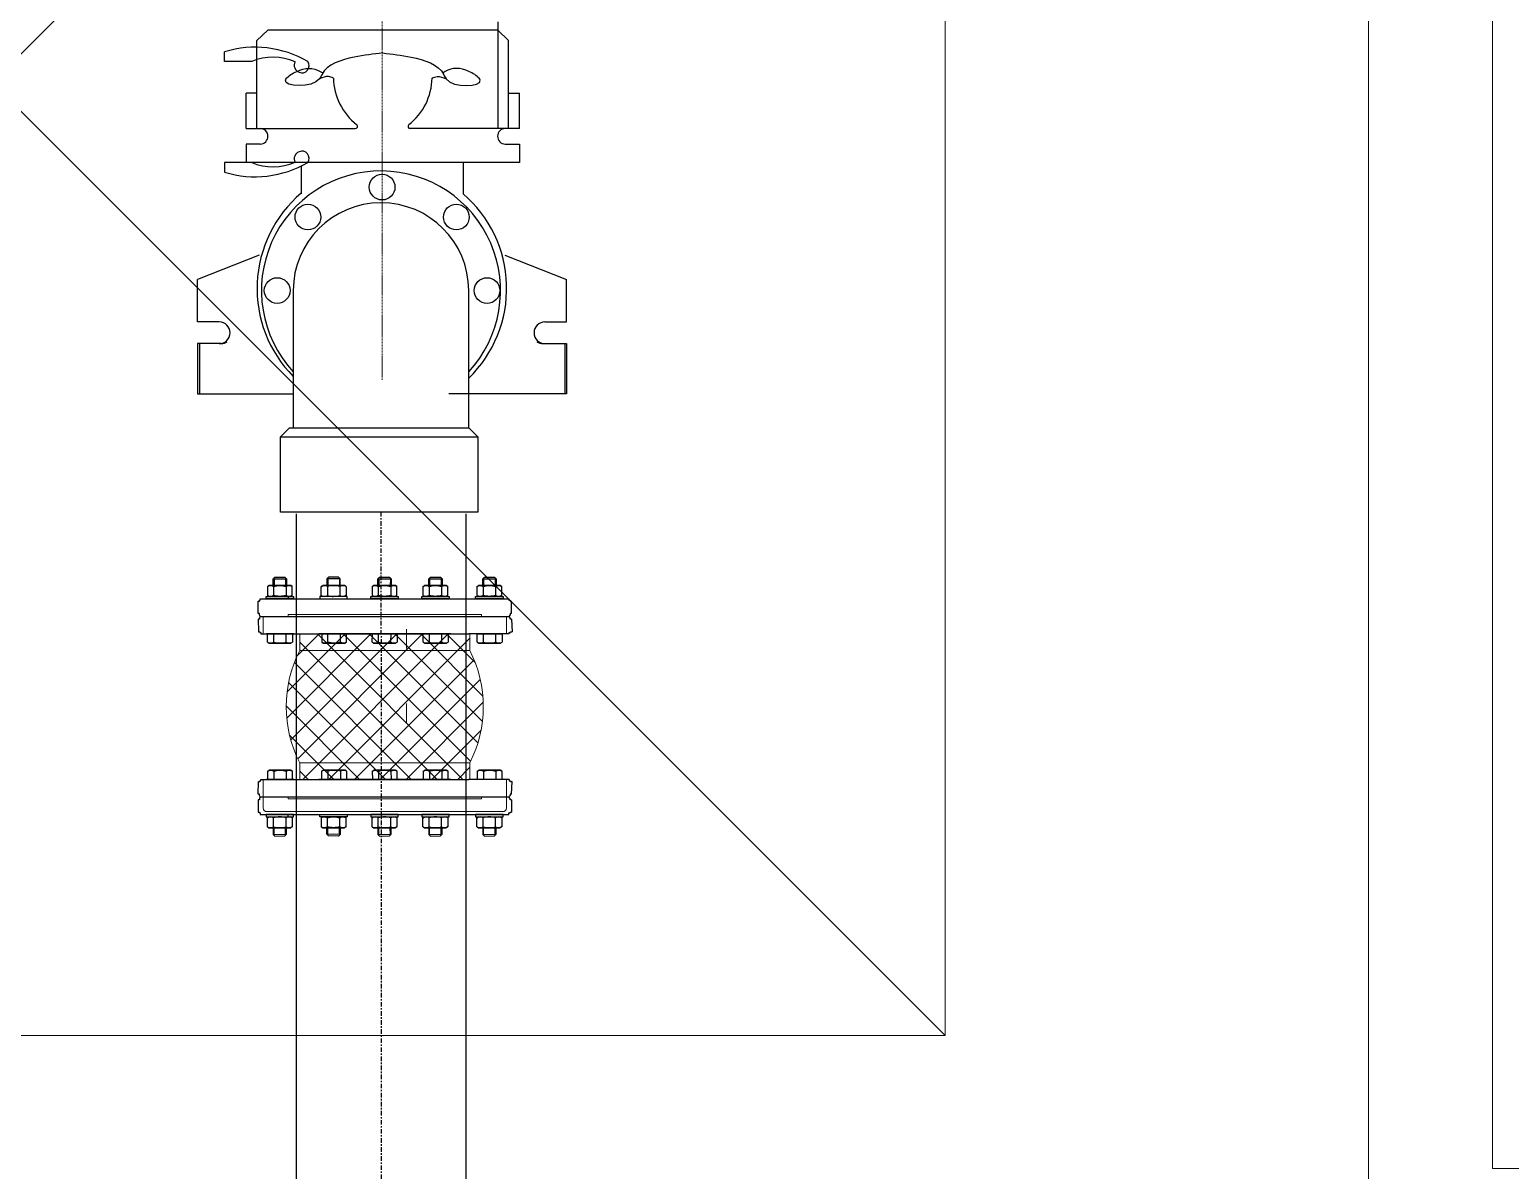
# Model space of a CAD drawing. Header units: millimetres. Extents: x -294625 to 2136527, y -251383 to 128331.
# Drawn here: x 1426985 to 1427685, y -215403 to -214864 of the extents above; entities that cross this region are included whole.
import ezdxf

# ---------------------------------------------------------------- set-up
doc = ezdxf.new("R2010")
doc.units = ezdxf.units.MM
doc.linetypes.add('CENTER', pattern=[3, 1.5, -0.5, 0.5, -0.5])
for name, color, linetype, lineweight in [('0-4', 250, 'Continuous', 5), ('01. CẤP NƯỚC LẠNH', 5, 'Continuous', 9), ('ICE-BP', 4, 'Continuous', 25), ('ICE-CENTER', 8, 'CENTER', 0), ('N2-PK-TB', 2, 'Continuous', 20), ('N3-NOTE', 11, 'Continuous', 13)]:
    doc.layers.add(name, color=color, linetype=linetype, lineweight=lineweight)
doc.layers.add('H-N-FITTING-35', color=2, linetype='Continuous')
doc.layers.add('ICE-CEN', color=8, linetype='CENTER')

# ---------------------------------------------------------------- blocks, each defined once
blk = doc.blocks.new('WPP')
at = {"layer": 'H-N-FITTING-35', "ltscale": 1000}
for p, q in [((137876.263270942, -19601.47948257087, 5.101671538996662), (137865.504207978, -19611.8719649517, 5.101671538996662)), ((138104.3554057812, -19601.47948256909, 5.101671538996662), (137876.263270942, -19601.47948257087, 5.101671538996662)), ((138104.3554057812, -19601.47948256909, 5.101671538996662), (138115.1144687454, -19611.87196494979, 5.101671538996662)), ((138104.8933589302, -19699.04440863681, 5.101671538996662), (138104.8933589293, -19593.27506370803, 5.101671538996662)), ((137865.5042079785, -19699.04440863858, 5.101671538996662), (137865.504207978, -19611.8719649517, 5.101671538996662)), ((138115.1144687461, -19699.04440863663, 5.101671538996662), (138115.1144687454, -19611.87196494979, 5.101671538996662)), ((137833.4701422413, -19632.67666385806, 5.101671538996662), (137833.4701422413, -19622.98222342605, 5.101671538996662)), ((137860.2974302864, -19632.67666385783, 5.101671538996662), (137833.4701422413, -19632.67666385806, 5.101671538996662)), ((137854.7451450145, -19699.04440863871, 5.101671538996662), (137854.7451450143, -19663.88204776289, 5.101671538996662)), ((137865.5042079785, -19663.8820477628, 5.101671538996662), (137854.7451450143, -19663.88204776289, 5.101671538996662)), ((138115.1144687459, -19663.88204776081, 5.101671538996662), (138125.8735317099, -19663.88204776072, 5.101671538996662)), ((138125.8735317104, -19699.04440863663, 5.101671538996662), (138125.8735317099, -19663.88204776072, 5.101671538996662)), ((137854.7451450145, -19699.04440863871, 5.101671538996662), (137963.0880681686, -19699.04440863786, 5.101671538996662)), ((138125.8735317104, -19699.04440863663, 5.101671538996662), (138017.5306085562, -19699.04440863749, 5.101671538996662)), ((137854.7451450147, -19714.44964369417, 5.101671538996662), (137854.745145015, -19732.60365795021, 5.101671538996662)), ((137868.7636200231, -19714.44964369411, 5.101671538996662), (137854.7451450147, -19714.44964369417, 5.101671538996662)), ((138111.8550567017, -19714.44964369222, 5.101671538996662), (138125.8735317104, -19714.44964369209, 5.101671538996662)), ((138125.8735317104, -19714.44964369209, 5.101671538996662), (138125.8735317104, -19732.60365794813, 5.101671538996662)), ((137860.2974302871, -19732.63646025938, 5.101671538996662), (137833.470142242, -19732.6364602596, 5.101671538996662)), ((137833.470142242, -19732.6364602596, 5.101671538996662), (137833.470142242, -19742.33090069157, 5.101671538996662)), ((138125.8735317104, -19732.60365794813, 5.101671538996662), (137854.745145015, -19732.60365795021, 5.101671538996662)), ((137867.8900383522, -19824.61452372225, 5.101671538996662), (137806.674869258, -19848.78224829961, 5.101671538996662)), ((138111.4602864941, -19824.61452372225, 5.101671538996662), (138172.6754555884, -19848.78224829961, 5.101671538996662)), ((137806.6748692582, -19890.89679818391, 5.101671538996662), (137806.674869258, -19848.78224829961, 5.101671538996662)), ((138172.6754555879, -19890.89679818391, 5.101671538996662), (138172.6754555884, -19848.78224829961, 5.101671538996662)), ((137828.1929951864, -19890.89679818381, 5.101671538996662), (137806.6748692582, -19890.89679818391, 5.101671538996662)), ((138151.1573296599, -19890.89679818381, 5.101671538996662), (138172.6754555879, -19890.89679818391, 5.101671538996662)), ((137806.6748692584, -19912.41492411209, 5.101671538996662), (137806.6748692589, -19962.09057880922, 5.101671538996662)), ((137828.1929951867, -19912.41492411199, 5.101671538996662), (137806.6748692584, -19912.41492411209, 5.101671538996662)), ((137808.4811742709, -19912.41492411209, 5.101671538996662), (137808.4811742711, -19962.09057880918, 5.101671538996662)), ((137829.9993001989, -19912.4149241119, 5.101671538996662), (137808.4811742709, -19912.41492411209, 5.101671538996662)), ((138149.3510246472, -19912.4149241119, 5.101671538996662), (138170.8691505757, -19912.41492411209, 5.101671538996662)), ((138151.1573296597, -19912.41492411199, 5.101671538996662), (138172.6754555879, -19912.41492411209, 5.101671538996662)), ((138170.8691505757, -19912.41492411209, 5.101671538996662), (138170.8691505753, -19962.09057880918, 5.101671538996662)), ((138172.6754555879, -19912.41492411209, 5.101671538996662), (138172.6754555875, -19962.09057880922, 5.101671538996662)), ((137806.6748692589, -19962.09057880922, 5.101671538996662), (137901.5030146344, -19962.09057880854, 5.101671538996662)), ((137808.4811742711, -19962.09057880918, 5.101671538996662), (137901.5030146344, -19962.09057880849, 5.101671538996662)), ((138170.8691505753, -19962.09057880918, 5.101671538996662), (138055.876644141, -19962.09057880827, 5.101671538996662)), ((138172.6754555875, -19962.09057880922, 5.101671538996662), (138075.612105544, -19962.09057880849, 5.101671538996662))]:
    blk.add_line(p, q, dxfattribs=at)
at = {"layer": 'H-N-FITTING-35', "ltscale": 1000, "elevation": 5.101671538995792}
for points in [[(137909.374536148, -19736.16575060251), (137909.374536148, -19763.71527233835)], [(138069.9757886983, -19732.60365794858), (138069.9757886983, -19763.71527233835)]]:
    blk.add_lwpolyline(points, dxfattribs=at)
at = {"layer": 'H-N-FITTING-35', "ltscale": 1000}
for centre in [(137989.6751624232, -19757.13304738411, 5.101671538996662), (137916.0371838799, -19786.84874105311, 5.101671538996662), (138063.3131409665, -19786.84874105311, 5.101671538996662), (137885.6154023509, -19859.76447954289, 5.101671538996662), (138093.7349224952, -19859.76447954289, 5.101671538996662)]:
    blk.add_circle(centre, 12.76562754309999, dxfattribs=at)
for centre, radius, start, end in [((137863.7331286313, -19720.73319406158, 5.101671538996662), 102.3283958900079, 59.3760068051856, 107.2021429008898), ((137881.6629324439, -19682.4047505295, 5.101671538996662), 54.1236296501386, 66.19523729751435, 113.2506128030971), ((137909.7470485244, -19636.51406109851, 5.101671538996662), 7.217094262054405, 149.8175367236602, 250.3002245007299), ((137910.1466898972, -19636.83525899399, 5.101671538996662), 7.066042897435682, 246.3683216880373, 36.05293138991403), ((138001.5928047278, -19647.81008382834, 5.101671538996662), 60.23174088852212, 181.2989311507004, 231.8861729917996), ((137979.0258719958, -19647.81008382852, 5.101671538996662), 60.23174088852212, 308.113827018379, 358.7010688492995), ((137963.0880681686, -19696.89259604507, 5.101671538996662), 2.151812592822337, 270, 51.8861729917997), ((138017.5306085562, -19696.89259604466, 5.101671538996662), 2.151812592822337, 128.113827018379, 270), ((137868.7636200231, -19706.74702616633, 5.101671538996662), 7.702617527724527, 270, 90), ((138111.8550567017, -19706.74702616451, 5.101671538996662), 7.702617527724527, 90, 270), ((137909.7470485251, -19728.79906301771, 5.101671538996662), 7.217094262054405, 109.6997754992701, 210.1824632763398), ((137910.1466898981, -19728.47786512223, 5.101671538996662), 7.066042897435682, 323.947068610086, 113.6316783119626), ((137863.7331286306, -19644.57993005562, 5.101671538996662), 102.3283958900079, 252.7978570991405, 300.6239931948144), ((137881.6629324439, -19682.90837358712, 5.101671538996662), 54.1236296501386, 246.7493871969029, 293.8047627024856), ((137988.5576796732, -19859.76447954289, 5.101671538996662), 118.6006671621937, 89.46013800716291, 222.775952313052), ((137988.5576796732, -19859.76447954289, 5.101671538996662), 118.6006671621937, 317.2238775557592, 89.46013800716291), ((137989.4061858577, -19857.71087513753, 5.101671538996662), 123.8007845188589, 130.2748624531986, 224.7620520992884), ((137989.4061858577, -19857.71087513753, 5.101671538996662), 123.8007845188589, 314.1331150621268, 49.39802250413911), ((137828.1929951867, -19901.65586114784, 5.101671538996662), 10.75906296411169, 270, 90), ((138151.1573296599, -19901.65586114784, 5.101671538996662), 10.75906296411169, 90, 270), ((137829.9993001989, -19901.65586114784, 5.101671538996662), 10.75906296411169, 270, 304.8512962602958), ((138149.3510246475, -19901.65586114784, 5.101671538996662), 10.75906296411169, 235.1487037397042, 270)]:
    blk.add_arc(centre, radius, start, end, dxfattribs=at)
for points in [[(137990.309338362, -19624.04665093347, 5.101671538996662), (137961.9724429788, -19628.35341297096, 5.101671538996662), (137929.7808656683, -19645.66914004587, 5.101671538996662), (137927.53394239, -19649.89072364122, 5.101671538996662), (137893.7877209515, -19650.961871718, 5.101671538996662), (137901.8557570218, -19643.9515692742, 5.101671538996662), (137925.6367394407, -19641.06717053235, 5.101671538996662), (137930.8318170346, -19643.78004556231, 5.101671538996662)], [(137990.309338362, -19624.04665093347, 5.101671538996662), (138018.6462337449, -19628.35341297059, 5.101671538996662), (138050.8378110554, -19645.66914004488, 5.101671538996662), (138053.0847343341, -19649.89072364023, 5.101671538996662), (138086.8309557722, -19650.9618717165, 5.101671538996662), (138078.7629197021, -19643.95156927285, 5.101671538996662), (138054.9819372832, -19641.06717053127, 5.101671538996662), (138049.7868596893, -19643.78004556139, 5.101671538996662)], [(137941.3765414467, -19649.1754580955, 5.101671538996662), (137936.5019413561, -19647.37854302171, 5.101671538996662), (137927.53394239, -19649.89072364122, 5.101671538996662)], [(138039.2421352773, -19649.17545809473, 5.101671538996662), (138044.1167353678, -19647.37854302088, 5.101671538996662), (138053.0847343341, -19649.89072364023, 5.101671538996662)]]:
    blk.add_spline(points, degree=3, dxfattribs=at)
at = {"layer": 'ICE-BP', "ltscale": 1000}
for p, q in [((137901.5030146337, -19859.76913900491, 5.101671538996662), (137901.5030146346, -19995.95842550977, 5.101671538996662)), ((138075.6121055442, -19995.95842550864, 5.101671538996662), (138075.6121055433, -19859.56036376228, 5.101671538996662)), ((137889.0327874392, -20004.84315494281, 5.101671538998995), (137897.9175168725, -19995.95842550977, 5.101671538998995)), ((137897.9175168725, -19995.95842550977, 5.101671538998995), (138075.6121055442, -19995.95842550864, 5.101671538998995)), ((138075.6121055442, -19995.95842550864, 5.101671538998995), (138084.4968349778, -20004.84315494154, 5.101671538998995)), ((137889.0327874392, -20004.84315494281, 5.101671538998995), (138084.4968349778, -20004.84315494154, 5.101671538998995)), ((137889.0327874394, -20079.47488218531, 5.101671538998995), (137889.0327874392, -20004.84315494281, 5.101671538998995)), ((138084.4968349778, -20004.84315494154, 5.101671538998995), (138084.4968349782, -20079.47488218409, 5.101671538998995)), ((138084.4968349782, -20079.47488218409, 5.101671538998995), (137889.0327874394, -20079.47488218531, 5.101671538998995)), ((137904.5575600856, -20081.31103877045, 5.101671538998651), (137904.5860417234, -20793.38504935915, 5.101671538970926)), ((138072.5575600856, -20081.31103877045, 5.101671538998651), (138072.5860437867, -20793.41022166381, 5.101671538970924))]:
    blk.add_line(p, q, dxfattribs=at)
blk.add_arc((137988.5576796732, -19859.76447954289, 5.101671538996662), 87.05466516408475, 0.1343406795807276, 180.0030666644117, dxfattribs=at)
at = {"layer": 'ICE-CEN', "ltscale": 3}
blk.add_line((137988.5575600883, -20079.47488218467, 5.101671538996317), (137988.6346818327, -20774.6518731673, 5.101671538993015), dxfattribs=at)
at = {"layer": 'ICE-CENTER', "color": 8}
blk.add_line((137989.6751624232, -19948.32940109535, 5.101671538996662), (137989.6751624232, -18678.53364438631, 5.101671538996662), dxfattribs=at)
blk = doc.blocks.new('ExpSin8')
h = blk.add_hatch()
h.set_pattern_fill('ANSI37', color=8, scale=198, angle=-1.272221872585407e-14, style=0)
h.set_pattern_definition([(44.99999999999999, (2.640000000001227, -165), (-17.50089283436705, 17.50089283436706), []), (135, (2.640000000001227, -165), (-17.50089283436706, -17.50089283436705), [])])
h.paths.add_polyline_path([(201.1600000000017, 115.3335341203565, 0.2403685120750965), (48.84000000000106, 115.3335341203565), (48.84000000000014, -115.3335341203565, 0.2403685120750964), (201.1600000000008, -115.3335341203565)])
h.paths.add_polyline_path([(26.39999999999963, -115.3335341203565), (48.84000000000015, -115.3335341203565), (48.84000000000106, 115.3335341203565), (26.40000000000056, 115.3335341203565)])
h.paths.add_polyline_path([(201.1600000000016, 115.3335341203565), (201.1600000000007, -115.3335341203565), (223.6000000000003, -115.3335341203565), (223.6000000000012, 115.3335341203565)])
for points in [[(2.640000000001227, -165), (26.40000000000054, -165), (26.40000000000056, 165), (2.640000000001247, 165)], [(247.3600000000015, -165), (223.6000000000013, -165), (223.6000000000013, 165), (247.3600000000015, 165)], [(2.640000000001245, 131), (9.175158733904648e-13, 131), (-8.021171617536571e-15, -131), (2.640000000000319, -131)], [(247.3600000000015, 131), (250.0000000000009, 131), (250, -131), (247.3600000000006, -131)]]:
    blk.add_lwpolyline(points, close=True)
at = {"color": 8}
for points in [[(26.40000000000055, 115.3335341203565), (48.84000000000106, 115.3335341203565), (48.84000000000014, -115.3335341203565), (26.39999999999963, -115.3335341203565)], [(223.6000000000013, 115.3335341203565), (201.1600000000017, 115.3335341203565), (201.1600000000008, -115.3335341203565), (223.6000000000004, -115.3335341203565)]]:
    blk.add_lwpolyline(points, close=True, dxfattribs=at)
for centre, start, end in [((125.0000000000009, -33.9366456874268), 62.96860828674399, 117.031391713256), ((125, 33.93664568742678), 242.968608286744, 297.031391713256)]:
    blk.add_arc(centre, 167.5766456874225, start, end)
blk = doc.blocks.new('NUT')
at = {"linetype": 'Continuous'}
for p, q in [((-14.70091237503925, 12.07607484380605), (-13.10062706212034, 13)), ((-14.70091237503925, 0.9239251561939454), (-13.10062706212034, 0)), ((-7.50555349946535, 1.106895198335224), (-7.505553499465123, 11.89310480166478)), ((7.505553499465123, 1.106895198335224), (7.505553499465123, 11.89310480166478)), ((14.70091237503925, 12.07607484380605), (13.10062706212034, 13)), ((14.70091237503925, 0.9239251561939454), (13.10062706212034, 0))]:
    blk.add_line(p, q, dxfattribs=at)
blk.add_lwpolyline([(-16.5, 16), (-16.5, 13), (16.5, 13), (16.5, 16)], close=True)
for points in [[(-15, 1.106895198335224), (-15, 11.89310480166478)], [(-13.10062706212034, 13), (13.10062706212034, 13)], [(-13.10062706212034, 0), (13.10062706212034, 0)], [(13.10062706212034, 0), (-13.10062706212011, 0)], [(15, 11.89310480166478), (15, 1.106895198335224)]]:
    blk.add_lwpolyline(points, dxfattribs=at)
for centre, radius, start, end in [((-11.25277674973267, 6.103728749386619), 6.896271250613385, 57.08669084495057, 122.9133091550494), ((-11.25277674973267, 6.896271250613381), 6.896271250613385, 237.0866908449506, 302.9133091550494), ((0, -13), 26, 73.22134511903967, 106.7786548809604), ((0, 26), 26, 253.2213451190396, 286.7786548809603), ((11.25277674973267, 6.103728749386619), 6.896271250613385, 57.08669084495057, 122.9133091550494), ((11.25277674973267, 6.896271250613381), 6.896271250613385, 237.0866908449506, 302.9133091550494)]:
    blk.add_arc(centre, radius, start, end, dxfattribs=at)

msp = doc.modelspace()

# ---------------------------------------------------------------- linework, layer by layer
at = {"layer": '0-4'}
for p, q in [((1427163.324139429, -215156.8335777152, -0.3574401095573307), (1427163.324139429, -215147.6381754168, -0.3574401095573307)), ((1427163.324139429, -215191.9733303556, -0.3574401095573307), (1427163.324139429, -215182.7779280572, -0.3574401095573307))]:
    msp.add_line(p, q, dxfattribs=at)
at = {"layer": '01. CẤP NƯỚC LẠNH', "elevation": -0.3574401095573307}
msp.add_lwpolyline([(1427095.648136787, -215226.8898311735), (1427210.597452282, -215226.8898311735), (1427210.597452287, -215232.1147999963, -0.414213562373095), (1427208.855795992, -215233.8564563085), (1427097.389793091, -215233.856456344, -0.414213562373095), (1427095.648136793, -215232.1148001622)], format="xyb", close=True, dxfattribs=at)
at = {"layer": 'H-N-FITTING-35', "ltscale": 1000}
for p, q in [((1427107.515677417, -215132.4986984775), (1427107.515677418, -215133.3575751065)), ((1427110.131121313, -215149.9440893636), (1427097.201232251, -215149.912008859)), ((1427100.715772239, -215153.7970177663), (1427100.725389688, -215149.9207526889)), ((1427106.597346427, -215153.8116106119), (1427106.606963875, -215149.9353455337)), ((1427184.308193554, -215149.9280491115, -0.5193016426715191), (1427121.938525528, -215149.9280491115, -0.5193016426715191)), ((1427122.731170526, -215149.9474681024), (1427135.66105595, -215149.9139527438)), ((1427126.265374577, -215153.8145971772), (1427126.255326972, -215149.9383331907)), ((1427132.146947109, -215153.7993516425), (1427132.136899504, -215149.9230876564)), ((1427159.586456969, -215149.9440893636), (1427146.656567906, -215149.912008859)), ((1427150.171107895, -215153.7970177663), (1427150.180725344, -215149.9207526889)), ((1427156.052682083, -215153.8116106119), (1427156.062299532, -215149.9353455337)), ((1427183.624770396, -215149.9440893636), (1427170.694881334, -215149.912008859)), ((1427174.209421323, -215153.7970177663), (1427174.219038771, -215149.9207526889)), ((1427180.090995511, -215153.8116106119), (1427180.100612959, -215149.9353455337)), ((1427209.10998649, -215149.9440893636), (1427196.180097427, -215149.912008859)), ((1427199.694637416, -215153.7970177663), (1427199.704254864, -215149.9207526889)), ((1427205.576211604, -215153.8116106119), (1427205.585829052, -215149.9353455337)), ((1427097.896346124, -215153.8617132697), (1427098.522463445, -215154.2252765341)), ((1427108.788503116, -215154.2507477299), (1427098.522463445, -215154.2252765341)), ((1427098.522463445, -215154.2252765341), (1427108.788503116, -215154.2507477299)), ((1427109.416416799, -215153.8902958567), (1427108.788503116, -215154.2507477299)), ((1427123.446312954, -215153.8935952599), (1427124.074266634, -215154.2539774495)), ((1427124.074266634, -215154.2539774495), (1427134.340303415, -215154.2273670121)), ((1427134.340303415, -215154.2273670121), (1427124.074266634, -215154.2539774495)), ((1427134.966380386, -215153.8637342684), (1427134.340303415, -215154.2273670121)), ((1427147.351681781, -215153.8617132697), (1427147.977799101, -215154.2252765341)), ((1427158.243838771, -215154.2507477299), (1427147.977799101, -215154.2252765341)), ((1427147.977799101, -215154.2252765341), (1427158.243838771, -215154.2507477299)), ((1427158.871752455, -215153.8902958567), (1427158.243838771, -215154.2507477299)), ((1427171.389995208, -215153.8617132697), (1427172.016112529, -215154.2252765341)), ((1427182.282152199, -215154.2507477299), (1427172.016112529, -215154.2252765341)), ((1427172.016112529, -215154.2252765341), (1427182.282152199, -215154.2507477299)), ((1427182.910065882, -215153.8902958567), (1427182.282152199, -215154.2507477299)), ((1427196.875211301, -215153.8617132697), (1427197.501328622, -215154.2252765341)), ((1427207.767368292, -215154.2507477299), (1427197.501328622, -215154.2252765341)), ((1427197.501328622, -215154.2252765341), (1427207.767368292, -215154.2507477299)), ((1427208.395281975, -215153.8902958567), (1427207.767368292, -215154.2507477299)), ((1427097.896346124, -215214.6646469526), (1427098.522463445, -215214.3010836877)), ((1427108.788503116, -215214.2756124924), (1427098.522463445, -215214.3010836877)), ((1427098.522463445, -215214.3010836877), (1427108.788503116, -215214.2756124924)), ((1427100.715772239, -215214.7293424555), (1427100.725389688, -215218.6056075329)), ((1427106.597346427, -215214.7147496103), (1427106.606963875, -215218.5910146886)), ((1427109.416416799, -215214.6360643652), (1427108.788503116, -215214.2756124924)), ((1427123.446312954, -215214.6327649632), (1427124.074266634, -215214.2723827724)), ((1427124.074266634, -215214.2723827724), (1427134.340303415, -215214.2989932102)), ((1427134.340303415, -215214.2989932102), (1427124.074266634, -215214.2723827724)), ((1427126.265374577, -215214.7117630451), (1427126.255326972, -215218.588027032)), ((1427132.146947109, -215214.7270085797), (1427132.136899504, -215218.6032725667)), ((1427134.966380386, -215214.6626259538), (1427134.340303415, -215214.2989932102)), ((1427147.351681781, -215214.6646469526), (1427147.977799101, -215214.3010836877)), ((1427158.243838771, -215214.2756124924), (1427147.977799101, -215214.3010836877)), ((1427147.977799101, -215214.3010836877), (1427158.243838771, -215214.2756124924)), ((1427150.171107895, -215214.7293424555), (1427150.180725344, -215218.6056075329)), ((1427156.052682083, -215214.7147496103), (1427156.062299532, -215218.5910146886)), ((1427158.871752455, -215214.6360643652), (1427158.243838771, -215214.2756124924)), ((1427171.389995208, -215214.6646469526), (1427172.016112529, -215214.3010836877)), ((1427182.282152199, -215214.2756124924), (1427172.016112529, -215214.3010836877)), ((1427172.016112529, -215214.3010836877), (1427182.282152199, -215214.2756124924)), ((1427174.209421323, -215214.7293424555), (1427174.219038771, -215218.6056075329)), ((1427180.090995511, -215214.7147496103), (1427180.100612959, -215218.5910146886)), ((1427182.910065882, -215214.6360643652), (1427182.282152199, -215214.2756124924)), ((1427196.875211301, -215214.6646469526), (1427197.501328622, -215214.3010836877)), ((1427207.767368292, -215214.2756124924), (1427197.501328622, -215214.3010836877)), ((1427197.501328622, -215214.3010836877), (1427207.767368292, -215214.2756124924)), ((1427199.694637416, -215214.7293424555), (1427199.704254864, -215218.6056075329)), ((1427205.576211604, -215214.7147496103), (1427205.585829052, -215218.5910146886)), ((1427208.395281975, -215214.6360643652), (1427207.767368292, -215214.2756124924)), ((1427110.131121313, -215218.5822708582), (1427097.201232251, -215218.6143513633)), ((1427184.308193554, -215218.5983111107, -0.5193016426715191), (1427121.938525528, -215218.5983111107, -0.5193016426715191)), ((1427122.731170526, -215218.5788921198), (1427135.66105595, -215218.612407478)), ((1427159.586456969, -215218.5822708582), (1427146.656567906, -215218.6143513633)), ((1427183.624770396, -215218.5822708582), (1427170.694881334, -215218.6143513633)), ((1427209.10998649, -215218.5822708582), (1427196.180097427, -215218.6143513633)), ((1427107.515677417, -215236.0276617448), (1427107.515677418, -215235.1687851149))]:
    msp.add_line(p, q, dxfattribs=at)
at = {"layer": 'H-N-FITTING-35', "ltscale": 1000, "elevation": 9.320782595471666}
for points in [[(1427100.407484327, -215127.0806260178), (1427100.415261419, -215123.9461074574), (1427101.200835333, -215123.1644220903), (1427105.902613173, -215123.1760877286), (1427106.684298541, -215123.9616616417), (1427106.676521449, -215127.096180202)], [(1427132.061738888, -215127.0829475167), (1427132.053613953, -215123.9484298381), (1427131.267953299, -215123.166831653), (1427126.566176782, -215123.1790190562), (1427125.784578596, -215123.9646797093), (1427125.792703531, -215127.0991973875)], [(1427149.862819983, -215127.0806260178), (1427149.870597075, -215123.9461074574), (1427150.656170989, -215123.1644220903), (1427155.35794883, -215123.1760877286), (1427156.139634197, -215123.9616616417), (1427156.131857105, -215127.096180202)], [(1427173.901133411, -215127.0806260178), (1427173.908910503, -215123.9461074574), (1427174.694484416, -215123.1644220903), (1427179.396262257, -215123.1760877286), (1427180.177947624, -215123.9616616417), (1427180.170170532, -215127.096180202)], [(1427199.386349504, -215127.0806260178), (1427199.394126596, -215123.9461074574), (1427200.179700509, -215123.1644220903), (1427204.88147835, -215123.1760877286), (1427205.663163717, -215123.9616616417), (1427205.655386625, -215127.096180202)], [(1427100.407484327, -215241.4457342036), (1427100.415261419, -215244.580252764), (1427101.200835333, -215245.3619381315), (1427105.902613173, -215245.3502724933), (1427106.684298541, -215244.5646985798), (1427106.676521449, -215241.4301800194)], [(1427132.061738888, -215241.4434127052), (1427132.053613953, -215244.5779303837), (1427131.267953299, -215245.3595285697), (1427126.566176782, -215245.3473411661), (1427125.784578596, -215244.5616805129), (1427125.792703531, -215241.4271628348)], [(1427149.862819983, -215241.4457342036), (1427149.870597075, -215244.580252764), (1427150.656170989, -215245.3619381315), (1427155.35794883, -215245.3502724933), (1427156.139634197, -215244.5646985798), (1427156.131857105, -215241.4301800194)], [(1427173.901133411, -215241.4457342036), (1427173.908910503, -215244.580252764), (1427174.694484416, -215245.3619381315), (1427179.396262257, -215245.3502724933), (1427180.177947624, -215244.5646985798), (1427180.170170532, -215241.4301800194)], [(1427199.386349504, -215241.4457342036), (1427199.394126596, -215244.580252764), (1427200.179700509, -215245.3619381315), (1427204.88147835, -215245.3502724933), (1427205.663163717, -215244.5646985798), (1427205.655386625, -215241.4301800194)]]:
    msp.add_lwpolyline(points, close=True, dxfattribs=at)
at = {"layer": 'H-N-FITTING-35', "ltscale": 1000}
for points in [[(1427100.415261419, -215123.9461074574), (1427106.684298541, -215123.9616616417)], [(1427100.807076239, -215123.9470795948), (1427100.799299147, -215127.0815981551)], [(1427106.29248372, -215123.9606895052), (1427106.284706628, -215127.0952080664)], [(1427132.053613953, -215123.9484298381), (1427125.784578596, -215123.9646797093)], [(1427126.176393306, -215123.9636640927), (1427126.184518241, -215127.09818177)], [(1427131.661799243, -215123.9494454555), (1427131.669924178, -215127.0839631337)], [(1427149.870597075, -215123.9461074574), (1427156.139634197, -215123.9616616417)], [(1427150.262411896, -215123.9470795948), (1427150.254634803, -215127.0815981551)], [(1427155.747819377, -215123.9606895052), (1427155.740042285, -215127.0952080664)], [(1427173.908910503, -215123.9461074574), (1427180.177947624, -215123.9616616417)], [(1427174.300725323, -215123.9470795948), (1427174.292948231, -215127.0815981551)], [(1427179.786132804, -215123.9606895052), (1427179.778355712, -215127.0952080664)], [(1427199.394126596, -215123.9461074574), (1427205.663163717, -215123.9616616417)], [(1427199.785941416, -215123.9470795948), (1427199.778164324, -215127.0815981551)], [(1427205.271348897, -215123.9606895052), (1427205.263571805, -215127.0952080664)], [(1427097.779337032, -215153.7897321416), (1427097.788954481, -215149.9134670637)], [(1427097.788954481, -215149.9134670637), (1427109.543399083, -215149.9426311592)], [(1427109.543399083, -215149.9426311592), (1427109.533781635, -215153.8188962371)], [(1427135.073333885, -215149.9154761695), (1427123.318892591, -215149.9459446771)], [(1427123.318892591, -215149.9459446771), (1427123.328940196, -215153.8222086636)], [(1427135.08338149, -215153.7917401556), (1427135.073333885, -215149.9154761695)], [(1427147.234672688, -215153.7897321416), (1427147.244290136, -215149.9134670637)], [(1427147.244290136, -215149.9134670637), (1427158.998734739, -215149.9426311592)], [(1427158.998734739, -215149.9426311592), (1427158.98911729, -215153.8188962371)], [(1427171.272986116, -215153.7897321416), (1427171.282603564, -215149.9134670637)], [(1427171.282603564, -215149.9134670637), (1427183.037048166, -215149.9426311592)], [(1427183.037048166, -215149.9426311592), (1427183.027430718, -215153.8188962371)], [(1427196.758202209, -215153.7897321416), (1427196.767819657, -215149.9134670637)], [(1427196.767819657, -215149.9134670637), (1427208.522264259, -215149.9426311592)], [(1427208.522264259, -215149.9426311592), (1427208.512646811, -215153.8188962371)], [(1427097.779337032, -215214.7366280802), (1427097.788954481, -215218.6128931585)], [(1427109.543399083, -215218.583729063), (1427109.533781635, -215214.7074639856)], [(1427123.318892591, -215218.5804155451), (1427123.328940196, -215214.7041515582)], [(1427135.08338149, -215214.7346200662), (1427135.073333885, -215218.6108840527)], [(1427147.234672688, -215214.7366280802), (1427147.244290136, -215218.6128931585)], [(1427158.998734739, -215218.583729063), (1427158.98911729, -215214.7074639856)], [(1427171.272986116, -215214.7366280802), (1427171.282603564, -215218.6128931585)], [(1427183.037048166, -215218.583729063), (1427183.027430718, -215214.7074639856)], [(1427196.758202209, -215214.7366280802), (1427196.767819657, -215218.6128931585)], [(1427208.522264259, -215218.583729063), (1427208.512646811, -215214.7074639856)], [(1427097.788954481, -215218.6128931585), (1427109.543399083, -215218.583729063)], [(1427135.073333885, -215218.6108840527), (1427123.318892591, -215218.5804155451)], [(1427147.244290136, -215218.6128931585), (1427158.998734739, -215218.583729063)], [(1427171.282603564, -215218.6128931585), (1427183.037048166, -215218.583729063)], [(1427196.767819657, -215218.6128931585), (1427208.522264259, -215218.583729063)], [(1427100.807076239, -215244.5792806283), (1427100.799299147, -215241.4447620671)], [(1427106.29248372, -215244.5656707171), (1427106.284706628, -215241.4311521567)], [(1427126.176393306, -215244.5626961295), (1427126.184518241, -215241.4281784514)], [(1427131.661799243, -215244.5769147667), (1427131.669924178, -215241.4423970886)], [(1427150.262411896, -215244.5792806283), (1427150.254634803, -215241.4447620671)], [(1427155.747819377, -215244.5656707171), (1427155.740042285, -215241.4311521567)], [(1427174.300725323, -215244.5792806283), (1427174.292948231, -215241.4447620671)], [(1427179.786132804, -215244.5656707171), (1427179.778355712, -215241.4311521567)], [(1427199.785941416, -215244.5792806283), (1427199.778164324, -215241.4447620671)], [(1427205.271348897, -215244.5656707171), (1427205.263571805, -215241.4311521567)], [(1427100.415261419, -215244.580252764), (1427106.684298541, -215244.5646985798)], [(1427132.053613953, -215244.5779303837), (1427125.784578596, -215244.5616805129)], [(1427149.870597075, -215244.580252764), (1427156.139634197, -215244.5646985798)], [(1427173.908910503, -215244.580252764), (1427180.177947624, -215244.5646985798)], [(1427199.394126596, -215244.580252764), (1427205.663163717, -215244.5646985798)]]:
    msp.add_lwpolyline(points, dxfattribs=at)
at = {"layer": 'H-N-FITTING-35', "ltscale": 1000, "elevation": -0.3574401095573307}
for points in [[(1427093.295782835, -215140.2759948194), (1427093.295782835, -215134.3733183683)], [(1427093.295782835, -215140.2759948194), (1427093.295782835, -215134.3733183683)], [(1427093.295782835, -215140.2759948194), (1427093.295782835, -215134.3733183683)], [(1427093.295782835, -215134.3733183683), (1427093.295782835, -215134.3733183683)], [(1427093.295782835, -215134.3733183683), (1427093.97604995, -215134.3733183683)], [(1427093.97604995, -215134.3733183683), (1427093.97604995, -215134.0331848109)], [(1427093.97604995, -215134.0331848109), (1427093.97604995, -215134.0331848109)], [(1427093.97604995, -215134.0331848109), (1427093.97604995, -215134.0331848109)], [(1427093.97604995, -215134.0331848109), (1427093.97604995, -215134.0331848109)], [(1427093.97604995, -215134.0331848109), (1427094.316183507, -215134.0331848109)], [(1427094.316183507, -215134.0331848109), (1427094.316183507, -215133.3529176969)], [(1427094.316183507, -215133.3529176969), (1427094.316183507, -215133.3529176969)], [(1427094.316183507, -215133.3529176969), (1427114.384063388, -215133.3529176969)], [(1427094.316183507, -215133.3529176969), (1427211.662260778, -215133.3529176969)], [(1427211.662260778, -215133.3529176969), (1427211.662260778, -215133.3529176969)], [(1427211.662260778, -215133.3529176969), (1427211.662260778, -215133.3529176969)], [(1427211.662260778, -215133.3529176969), (1427211.662260778, -215134.0331848109)], [(1427211.662260778, -215134.0331848109), (1427212.342527893, -215134.0331848109)], [(1427212.342527893, -215134.0331848109), (1427212.342527893, -215134.0331848109)], [(1427212.342527893, -215134.0331848109), (1427212.342527893, -215134.0331848109)], [(1427212.342527893, -215134.0331848109), (1427212.342527893, -215134.0331848109)], [(1427212.342527893, -215134.0331848109), (1427212.342527893, -215134.3733183683)], [(1427212.342527893, -215134.3733183683), (1427213.022795008, -215134.3733183683)], [(1427213.022795008, -215140.2759948194), (1427213.022795008, -215134.3733183683)], [(1427213.022795008, -215140.2759948194), (1427213.022795008, -215134.3733183683)], [(1427213.022795008, -215140.2759948194), (1427213.022795008, -215134.3733183683)], [(1427093.295782835, -215140.2759948194), (1427093.295782835, -215139.935861262)], [(1427093.97604995, -215140.2759948194), (1427093.295782835, -215140.2759948194)], [(1427093.295782835, -215140.2759948194), (1427093.295782835, -215140.2759948194)], [(1427093.295782835, -215142.9970632772), (1427093.490745494, -215148.9066997458)], [(1427093.295782835, -215142.9970632772), (1427093.490745494, -215148.9066997458)], [(1427093.295782835, -215142.9970632772), (1427093.490745494, -215148.9066997458)], [(1427093.97604995, -215142.9970632772), (1427093.295782835, -215142.9970632772)], [(1427093.295782835, -215142.9970632772), (1427093.295782835, -215142.9970632772)], [(1427093.295782835, -215142.9970632772), (1427093.295782835, -215143.3371968346)], [(1427093.97604995, -215140.9562619339), (1427093.97604995, -215140.2759948194)], [(1427093.97604995, -215140.2759948194), (1427093.97604995, -215140.2759948194)], [(1427094.316183507, -215141.6365290483), (1427093.97604995, -215140.9562619339)], [(1427093.97604995, -215140.9562619339), (1427093.97604995, -215140.9562619339)], [(1427093.97604995, -215140.9562619339), (1427093.97604995, -215140.9562619339)], [(1427094.316183507, -215141.6365290483), (1427093.97604995, -215142.3167961632)], [(1427093.97604995, -215142.3167961632), (1427093.97604995, -215142.3167961632)], [(1427093.97604995, -215142.3167961632), (1427093.97604995, -215142.3167961632)], [(1427093.97604995, -215142.3167961632), (1427093.97604995, -215142.9970632772)], [(1427093.97604995, -215142.9970632772), (1427093.97604995, -215142.9970632772)], [(1427094.316183507, -215141.6365290483), (1427094.316183507, -215141.6365290483)], [(1427094.316183507, -215141.6365290483), (1427094.316183507, -215141.6365290483)], [(1427094.316183507, -215141.6365290483), (1427094.316183507, -215141.6365290483)], [(1427094.316183507, -215141.6365290483), (1427094.316183507, -215141.6365290483)], [(1427094.316183507, -215141.6365290483), (1427211.662260778, -215141.6365290483)], [(1427212.342527893, -215140.9562619339), (1427211.662260778, -215141.6365290483)], [(1427211.662260778, -215141.6365290483), (1427211.662260778, -215141.6365290483)], [(1427212.342527893, -215142.3167961632), (1427211.662260778, -215141.6365290483)], [(1427211.662260778, -215141.6365290483), (1427211.662260778, -215141.6365290483)], [(1427213.022795008, -215140.2759948194), (1427212.342527893, -215140.2759948194)], [(1427212.342527893, -215140.2759948194), (1427212.342527893, -215140.9562619339)], [(1427212.342527893, -215140.9562619339), (1427212.342527893, -215140.9562619339)], [(1427212.342527893, -215140.9562619339), (1427212.342527893, -215140.9562619339)], [(1427212.342527893, -215140.9562619339), (1427212.342527893, -215140.9562619339)], [(1427212.342527893, -215142.9970632772), (1427212.342527893, -215142.3167961632)], [(1427212.342527893, -215142.3167961632), (1427212.342527893, -215142.3167961632)], [(1427212.342527893, -215142.3167961632), (1427212.342527893, -215142.3167961632)], [(1427212.342527893, -215142.3167961632), (1427212.342527893, -215142.3167961632)], [(1427213.022795008, -215142.9970632772), (1427212.342527893, -215142.9970632772)], [(1427213.022795008, -215140.2759948194), (1427213.022795008, -215140.2759948194)], [(1427213.022795008, -215140.2759948194), (1427213.022795008, -215140.2759948194)], [(1427213.022795008, -215142.9970632772), (1427213.217757667, -215148.9066997458)], [(1427213.022795008, -215142.9970632772), (1427213.217757667, -215148.9066997458)], [(1427213.022795008, -215142.9970632772), (1427213.217757667, -215148.9066997458)], [(1427213.022795008, -215142.9970632772), (1427213.022795008, -215142.9970632772)], [(1427213.022795008, -215142.9970632772), (1427213.022795008, -215142.9970632772)], [(1427093.490745494, -215148.9066997458), (1427093.490745494, -215148.9066997458)], [(1427093.490745494, -215148.9066997458), (1427094.171012609, -215148.9066997458)], [(1427094.171012609, -215148.9066997458), (1427094.171012609, -215149.2468333032)], [(1427094.171012609, -215149.2468333032), (1427094.171012609, -215149.2468333032)], [(1427094.171012609, -215149.2468333032), (1427094.171012609, -215149.2468333032)], [(1427094.171012609, -215149.2468333032), (1427094.171012609, -215149.2468333032)], [(1427094.171012609, -215149.2468333032), (1427094.511146166, -215149.2468333032)], [(1427094.511146166, -215149.2468333032), (1427094.511146166, -215149.9271004176)], [(1427094.511146166, -215149.9271004176), (1427094.511146166, -215149.9271004176)], [(1427094.511146166, -215149.9271004176), (1427114.579026047, -215149.9271004176)], [(1427094.511146166, -215149.9271004176), (1427114.579026047, -215149.9271004176)], [(1427094.511146166, -215149.9271004176), (1427192.809744228, -215149.9271004176)], [(1427211.857223438, -215149.9271004176), (1427192.809744228, -215149.9271004176)], [(1427211.857223438, -215149.9271004176), (1427192.809744228, -215149.9271004176)], [(1427211.857223438, -215149.9271004176), (1427192.809744228, -215149.9271004176)], [(1427211.857223438, -215149.9271004176), (1427211.857223438, -215149.2468333032)], [(1427211.857223438, -215149.2468333032), (1427212.537490552, -215149.2468333032)], [(1427211.857223438, -215149.9271004176), (1427211.857223438, -215149.9271004176)], [(1427211.857223438, -215149.9271004176), (1427211.857223438, -215149.9271004176)], [(1427212.537490552, -215149.2468333032), (1427212.537490552, -215148.9066997458)], [(1427212.537490552, -215148.9066997458), (1427213.217757667, -215148.9066997458)], [(1427212.537490552, -215149.2468333032), (1427212.537490552, -215149.2468333032)], [(1427212.537490552, -215149.2468333032), (1427212.537490552, -215149.2468333032)], [(1427212.537490552, -215149.2468333032), (1427212.537490552, -215149.2468333032)], [(1427093.295782835, -215225.5292969442), (1427093.490745494, -215219.6196604761)], [(1427093.295782835, -215225.5292969442), (1427093.490745494, -215219.6196604761)], [(1427093.295782835, -215225.5292969442), (1427093.490745494, -215219.6196604761)], [(1427093.490745494, -215219.6196604761), (1427093.490745494, -215219.6196604761)], [(1427093.490745494, -215219.6196604761), (1427094.171012609, -215219.6196604761)], [(1427094.171012609, -215219.6196604761), (1427094.171012609, -215219.2795269191)], [(1427094.171012609, -215219.2795269191), (1427094.171012609, -215219.2795269191)], [(1427094.171012609, -215219.2795269191), (1427094.171012609, -215219.2795269191)], [(1427094.171012609, -215219.2795269191), (1427094.171012609, -215219.2795269191)], [(1427094.171012609, -215219.2795269191), (1427094.511146166, -215219.2795269191)], [(1427094.511146166, -215219.2795269191), (1427094.511146166, -215218.5992598042)], [(1427094.511146166, -215218.5992598042), (1427094.511146166, -215218.5992598042)], [(1427094.511146166, -215218.5992598042), (1427114.579026047, -215218.5992598042)], [(1427094.511146166, -215218.5992598042), (1427114.579026047, -215218.5992598042)], [(1427094.511146166, -215218.5992598042), (1427192.809744228, -215218.5992598042)], [(1427211.857223438, -215218.5992598042), (1427192.809744228, -215218.5992598042)], [(1427211.857223438, -215218.5992598042), (1427192.809744228, -215218.5992598042)], [(1427211.857223438, -215218.5992598042), (1427192.809744228, -215218.5992598042)], [(1427211.857223438, -215218.5992598042), (1427211.857223438, -215218.5992598042)], [(1427211.857223438, -215218.5992598042), (1427211.857223438, -215218.5992598042)], [(1427211.857223438, -215218.5992598042), (1427211.857223438, -215219.2795269191)], [(1427211.857223438, -215219.2795269191), (1427212.537490552, -215219.2795269191)], [(1427212.537490552, -215219.2795269191), (1427212.537490552, -215219.2795269191)], [(1427212.537490552, -215219.2795269191), (1427212.537490552, -215219.2795269191)], [(1427212.537490552, -215219.2795269191), (1427212.537490552, -215219.2795269191)], [(1427212.537490552, -215219.2795269191), (1427212.537490552, -215219.6196604761)], [(1427212.537490552, -215219.6196604761), (1427213.217757667, -215219.6196604761)], [(1427213.022795008, -215225.5292969442), (1427213.217757667, -215219.6196604761)], [(1427213.022795008, -215225.5292969442), (1427213.217757667, -215219.6196604761)], [(1427213.022795008, -215225.5292969442), (1427213.217757667, -215219.6196604761)], [(1427093.295782835, -215225.5292969442), (1427093.295782835, -215225.1891633872)], [(1427093.97604995, -215225.5292969442), (1427093.295782835, -215225.5292969442)], [(1427093.295782835, -215225.5292969442), (1427093.295782835, -215225.5292969442)], [(1427093.295782835, -215228.2503654032), (1427093.295782835, -215234.1530418535)], [(1427093.295782835, -215228.2503654032), (1427093.295782835, -215234.1530418535)], [(1427093.295782835, -215228.2503654032), (1427093.295782835, -215234.1530418535)], [(1427093.97604995, -215228.2503654032), (1427093.295782835, -215228.2503654032)], [(1427093.295782835, -215228.2503654032), (1427093.295782835, -215228.2503654032)], [(1427093.295782835, -215228.2503654032), (1427093.295782835, -215228.5904989603)], [(1427093.97604995, -215226.2095640591), (1427093.97604995, -215225.5292969442)], [(1427093.97604995, -215225.5292969442), (1427093.97604995, -215225.5292969442)], [(1427094.316183507, -215226.8898311735), (1427093.97604995, -215226.2095640591)], [(1427093.97604995, -215226.2095640591), (1427093.97604995, -215226.2095640591)], [(1427093.97604995, -215226.2095640591), (1427093.97604995, -215226.2095640591)], [(1427094.316183507, -215226.8898311735), (1427093.97604995, -215227.5700982879)], [(1427093.97604995, -215227.5700982879), (1427093.97604995, -215227.5700982879)], [(1427093.97604995, -215227.5700982879), (1427093.97604995, -215227.5700982879)], [(1427093.97604995, -215227.5700982879), (1427093.97604995, -215228.2503654032)], [(1427093.97604995, -215228.2503654032), (1427093.97604995, -215228.2503654032)], [(1427094.316183507, -215226.8898311735), (1427094.316183507, -215226.8898311735)], [(1427094.316183507, -215226.8898311735), (1427094.316183507, -215226.8898311735)], [(1427094.316183507, -215226.8898311735), (1427211.662260778, -215226.8898311735)], [(1427094.316183507, -215226.8898311735), (1427211.662260778, -215226.8898311735)], [(1427094.316183507, -215226.8898311735), (1427211.662260778, -215226.8898311735)], [(1427094.316183507, -215226.8898311735), (1427094.316183507, -215226.8898311735)], [(1427094.316183507, -215226.8898311735), (1427094.316183507, -215226.8898311735)], [(1427094.316183507, -215226.8898311735), (1427211.662260778, -215226.8898311735)], [(1427094.316183507, -215226.8898311735), (1427211.662260778, -215226.8898311735)], [(1427094.316183507, -215226.8898311735), (1427211.662260778, -215226.8898311735)], [(1427212.342527893, -215226.2095640591), (1427211.662260778, -215226.8898311735)], [(1427212.342527893, -215227.5700982879), (1427211.662260778, -215226.8898311735)], [(1427211.662260778, -215226.8898311735), (1427211.662260778, -215226.8898311735)], [(1427211.662260778, -215226.8898311735), (1427211.662260778, -215226.8898311735)], [(1427213.022795008, -215225.5292969442), (1427212.342527893, -215225.5292969442)], [(1427212.342527893, -215225.5292969442), (1427212.342527893, -215226.2095640591)], [(1427212.342527893, -215226.2095640591), (1427212.342527893, -215226.2095640591)], [(1427212.342527893, -215226.2095640591), (1427212.342527893, -215226.2095640591)], [(1427212.342527893, -215226.2095640591), (1427212.342527893, -215226.2095640591)], [(1427212.342527893, -215228.2503654032), (1427212.342527893, -215227.5700982879)], [(1427212.342527893, -215227.5700982879), (1427212.342527893, -215227.5700982879)], [(1427212.342527893, -215227.5700982879), (1427212.342527893, -215227.5700982879)], [(1427212.342527893, -215227.5700982879), (1427212.342527893, -215227.5700982879)], [(1427213.022795008, -215228.2503654032), (1427212.342527893, -215228.2503654032)], [(1427213.022795008, -215225.5292969442), (1427213.022795008, -215225.5292969442)], [(1427213.022795008, -215225.5292969442), (1427213.022795008, -215225.5292969442)], [(1427213.022795008, -215228.2503654032), (1427213.022795008, -215234.1530418535)], [(1427213.022795008, -215228.2503654032), (1427213.022795008, -215234.1530418535)], [(1427213.022795008, -215228.2503654032), (1427213.022795008, -215234.1530418535)], [(1427213.022795008, -215228.2503654032), (1427213.022795008, -215228.2503654032)], [(1427213.022795008, -215228.2503654032), (1427213.022795008, -215228.2503654032)], [(1427093.295782835, -215234.1530418535), (1427093.295782835, -215234.1530418535)], [(1427093.295782835, -215234.1530418535), (1427093.97604995, -215234.1530418535)], [(1427093.97604995, -215234.1530418535), (1427093.97604995, -215234.4931754105)], [(1427093.97604995, -215234.4931754105), (1427093.97604995, -215234.4931754105)], [(1427093.97604995, -215234.4931754105), (1427093.97604995, -215234.4931754105)], [(1427093.97604995, -215234.4931754105), (1427093.97604995, -215234.4931754105)], [(1427093.97604995, -215234.4931754105), (1427094.316183507, -215234.4931754105)], [(1427094.316183507, -215234.4931754105), (1427094.316183507, -215235.1734425254)], [(1427094.316183507, -215235.1734425254), (1427094.316183507, -215235.1734425254)], [(1427094.316183507, -215235.1734425254), (1427114.384063388, -215235.1734425254)], [(1427094.316183507, -215235.1734425254), (1427211.662260778, -215235.1734425254)], [(1427211.662260778, -215235.1734425254), (1427211.662260778, -215234.4931754105)], [(1427211.662260778, -215234.4931754105), (1427212.342527893, -215234.4931754105)], [(1427211.662260778, -215235.1734425254), (1427211.662260778, -215235.1734425254)], [(1427211.662260778, -215235.1734425254), (1427211.662260778, -215235.1734425254)], [(1427212.342527893, -215234.4931754105), (1427212.342527893, -215234.1530418535)], [(1427212.342527893, -215234.1530418535), (1427213.022795008, -215234.1530418535)], [(1427212.342527893, -215234.4931754105), (1427212.342527893, -215234.4931754105)], [(1427212.342527893, -215234.4931754105), (1427212.342527893, -215234.4931754105)], [(1427212.342527893, -215234.4931754105), (1427212.342527893, -215234.4931754105)]]:
    msp.add_lwpolyline(points, dxfattribs=at)
at = {"layer": 'H-N-FITTING-35', "ltscale": 1000}
for centre, major_axis, ratio, start_param, end_param in [((1427099.2531827, -215151.525011618), (1.910651734622243, 1.910651734622244), 0.9999999999994581, 3.350064097459301, 4.498955322420188), ((1427103.680758829, -215144.05082681), (-7.203449994180226, 7.203449994180221), 0.9999999999996336, 2.060870611417176, 2.646556154874023), ((1427108.071192095, -215151.5468900879), (1.910651734622243, 1.910651734622244), 0.9999999999994581, 3.350064097459301, 4.498955322420188), ((1427148.708518356, -215151.525011618), (1.910651734622243, 1.910651734622244), 0.9999999999994581, 3.350064097459301, 4.498955322420188), ((1427153.136094485, -215144.05082681), (-7.203449994180226, 7.203449994180221), 0.9999999999996336, 2.060870611417176, 2.646556154874023), ((1427157.526527751, -215151.5468900879), (1.910651734622243, 1.910651734622244), 0.9999999999994581, 3.350064097459301, 4.498955322420188), ((1427172.746831783, -215151.525011618), (1.910651734622243, 1.910651734622244), 0.9999999999994581, 3.350064097459301, 4.498955322420188), ((1427177.174407913, -215144.05082681), (-7.203449994180226, 7.203449994180221), 0.9999999999996336, 2.060870611417176, 2.646556154874023), ((1427181.564841178, -215151.5468900879), (1.910651734622243, 1.910651734622244), 0.9999999999994581, 3.350064097459301, 4.498955322420188), ((1427198.232047876, -215151.525011618), (1.910651734622243, 1.910651734622244), 0.9999999999994581, 3.350064097459301, 4.498955322420188), ((1427202.659624006, -215144.05082681), (-7.203449994180226, 7.203449994180221), 0.9999999999996336, 2.060870611417176, 2.646556154874023), ((1427207.050057271, -215151.5468900879), (1.910651734622243, 1.910651734622244), 0.9999999999994581, 3.350064097459301, 4.498955322420188), ((1427124.791277598, -215216.9763199993), (-1.910651734622953, -1.910651734622953), 0.9999999999984878, 3.349953125571084, 4.498844350532558), ((1427129.180878984, -215224.4728704457), (7.203449994185664, -7.203449994185668), 0.99999999999992, 2.0607596395285, 2.646445182986782), ((1427133.609284511, -215216.9991770208), (-1.910651734622953, -1.910651734622953), 0.9999999999984878, 3.349953125571084, 4.498844350532558)]:
    msp.add_ellipse(centre, major_axis=major_axis, ratio=ratio, start_param=start_param, end_param=end_param, dxfattribs=at)
at = {"layer": 'H-N-FITTING-35', "ltscale": 1000, "extrusion": (0, 0, -1)}
for centre, major_axis, ratio, start_param, end_param in [((1427124.791277598, -215151.550040223), (-1.910651734622955, 1.910651734622953), 0.9999999999984877, 3.349953125571084, 4.498844350532558), ((1427129.180878984, -215144.0534897766), (7.203449994185661, 7.20344999418567), 0.99999999999992, 2.0607596395285, 2.646445182986782), ((1427133.609284511, -215151.5271832019), (-1.910651734622955, 1.910651734622953), 0.9999999999984877, 3.349953125571084, 4.498844350532558), ((1427099.2531827, -215217.0013486043), (1.910651734622244, -1.910651734622243), 0.9999999999994581, 3.350064097459301, 4.498955322420188), ((1427103.680758829, -215224.4755334119), (-7.203449994180221, -7.203449994180226), 0.9999999999996336, 2.060870611417176, 2.646556154874023), ((1427108.071192095, -215216.9794701344), (1.910651734622244, -1.910651734622243), 0.9999999999994581, 3.350064097459301, 4.498955322420188), ((1427148.708518356, -215217.0013486043), (1.910651734622244, -1.910651734622243), 0.9999999999994581, 3.350064097459301, 4.498955322420188), ((1427153.136094485, -215224.4755334119), (-7.203449994180221, -7.203449994180226), 0.9999999999996336, 2.060870611417176, 2.646556154874023), ((1427157.526527751, -215216.9794701344), (1.910651734622244, -1.910651734622243), 0.9999999999994581, 3.350064097459301, 4.498955322420188), ((1427172.746831783, -215217.0013486043), (1.910651734622244, -1.910651734622243), 0.9999999999994581, 3.350064097459301, 4.498955322420188), ((1427177.174407913, -215224.4755334119), (-7.203449994180221, -7.203449994180226), 0.9999999999996336, 2.060870611417176, 2.646556154874023), ((1427181.564841178, -215216.9794701344), (1.910651734622244, -1.910651734622243), 0.9999999999994581, 3.350064097459301, 4.498955322420188), ((1427198.232047876, -215217.0013486043), (1.910651734622244, -1.910651734622243), 0.9999999999994581, 3.350064097459301, 4.498955322420188), ((1427202.659624006, -215224.4755334119), (-7.203449994180221, -7.203449994180226), 0.9999999999996336, 2.060870611417176, 2.646556154874023), ((1427207.050057271, -215216.9794701344), (1.910651734622244, -1.910651734622243), 0.9999999999994581, 3.350064097459301, 4.498955322420188)]:
    msp.add_ellipse(centre, major_axis=major_axis, ratio=ratio, start_param=start_param, end_param=end_param, dxfattribs=at)
at = {"layer": 'N2-PK-TB'}
for points in [[(1427617.727653139, -214239.5566097651), (1427617.727653139, -215539.5566098876), (1425217.727652406, -215539.5566098876), (1425217.727652406, -214239.5566097651)], [(1427417.727653139, -214439.5566097651), (1427417.727653139, -215339.5566098876), (1425417.727652406, -215339.5566098876), (1425417.727652406, -214439.5566097651)]]:
    msp.add_lwpolyline(points, close=True, dxfattribs=at)
at = {"layer": 'N3-NOTE'}
for p, q in [((1427417.727653139, -215339.5566098876), (1426517.727653139, -214439.5566097651)), ((1426517.727653139, -215339.5566098876), (1427417.727652406, -214439.5566097651))]:
    msp.add_line(p, q, dxfattribs=at)
msp.add_lwpolyline([(1427676.33365935, -214825.1648790828), (1429117.01390608, -214825.1648790828), (1429117.01390608, -215402.4496379583), (1427676.33365935, -215402.4496379583)], close=True, dxfattribs=at)

# ---------------------------------------------------------------- block references
at = {"xscale": 0.4761904761904762, "yscale": 0.4761904761904762, "zscale": 0.4761904761904762}
msp.add_blockref('WPP', (1361442.49163695, -205530.7086945263, -2.42936739952222), dxfattribs=at)
at = {"layer": '01. CẤP NƯỚC LẠNH', "xscale": 0.3483106931382801, "yscale": 0.3483106931382801, "zscale": 0.3483106931382801, "rotation": 270}
msp.add_blockref('ExpSin8', (1427153.119401155, -215140.7316981192, -0.3574401095573307), dxfattribs=at)
at = {"layer": 'H-N-FITTING-35', "ltscale": 1000}
for p, xscale, yscale, zscale, rotation in [((1427103.542002888, -215127.0884031099), -0.3918160260633164, 0.3918160260633163, 0.3918160260633163, 179.857843037999), ((1427152.997338544, -215127.0884031099), -0.3918160260633164, 0.3918160260633163, 0.3918160260633163, 179.857843037999), ((1427177.035651971, -215127.0884031099), -0.3918160260633164, 0.3918160260633163, 0.3918160260633163, 179.857843037999), ((1427202.520868064, -215127.0884031099), -0.3918160260633164, 0.3918160260633163, 0.3918160260633163, 179.857843037999), ((1427103.542002888, -215241.4379571115), 0.3918160260633164, 0.3918160260633164, 0.3918160260633164, 0.1421569620010683), ((1427152.997338544, -215241.4379571115), 0.3918160260633164, 0.3918160260633164, 0.3918160260633164, 0.1421569620010683), ((1427177.035651971, -215241.4379571115), 0.3918160260633164, 0.3918160260633164, 0.3918160260633164, 0.1421569620010683), ((1427202.520868064, -215241.4379571115), 0.3918160260633164, 0.3918160260633164, 0.3918160260633164, 0.1421569620010683)]:
    msp.add_blockref('NUT', p, dxfattribs=dict(at, xscale=xscale, yscale=yscale, zscale=zscale, rotation=rotation))
at = {"layer": 'H-N-FITTING-35', "ltscale": 1000, "extrusion": (0, 0, -1)}
for p, xscale, yscale, zscale, rotation in [((-1427128.92722121, -215127.0910724523), -0.3918160260584689, 0.3918160260584688, -0.3918160260584689, 179.8514848174713), ((-1427128.92722121, -215241.43528777), 0.3918160260584689, 0.3918160260584689, -0.3918160260584688, 0.148515182528722)]:
    msp.add_blockref('NUT', p, dxfattribs=dict(at, xscale=xscale, yscale=yscale, zscale=zscale, rotation=rotation))

doc.saveas('drawing.dxf')
